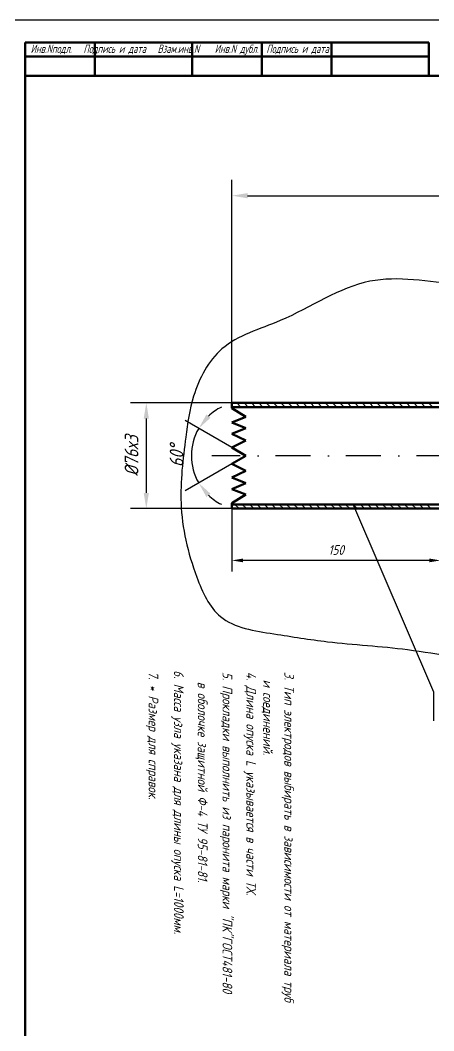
# Model space of a CAD drawing. Header units: inches. Extents: x 5611 to 9158, y -1675 to 1870.
# Drawn here: x 8397 to 8502.1, y -1383.8 to -1126.8 of the extents above; entities that cross this region are included whole.
import ezdxf

# ---------------------------------------------------------------- set-up
doc = ezdxf.new("R2010")
doc.units = ezdxf.units.IN
doc.header["$LTSCALE"] = 0.7
doc.header["$MEASUREMENT"] = 0
doc.linetypes.add('DASHDOT', pattern=[25.4, 12.7, -6.35, 0, -6.35])
doc.styles.get("Standard").update_dxf_attribs({"font": 'romand.shx', "width": 0.8, "oblique": 15, "height": 3.5})
doc.dimstyles.get("Standard").update_dxf_attribs({"dimtxt": 3.5, "dimasz": 4, "dimexe": 4, "dimexo": 0, "dimgap": 2, "dimtad": 1, "dimdec": 0, "dimdsep": 46, "dimtxsty": 'Standard', "dimcen": 0.09, "dimadec": 0, "dimazin": 0, "dimtfac": 1, "dimtdec": 0, "dimtmove": 0, "dimatfit": 3, "dimfxl": 0, "dimtolj": 1, "dimtzin": 0, "dimlwd": 25, "dimlwe": 25, "dimarcsym": 0})

# ---------------------------------------------------------------- blocks, each defined once
blk = doc.blocks.new('*D473')
at = {"color": 0, "lineweight": 25}
for p, q in [((8450.81, -1224.13), (8450.81, -1167.46)), ((8661, -1235.09), (8661, -1167.46)), ((8454.81, -1171.46), (8657, -1171.46))]:
    blk.add_line(p, q, dxfattribs=at)
for points in [[(8454.81, -1170.8), (8454.81, -1172.13), (8450.81, -1171.46)], [(8657, -1170.8), (8657, -1172.13), (8661, -1171.46)]]:
    blk.add_solid(points, dxfattribs=at)
at = {"layer": 'DEFPOINTS', "color": 0, "lineweight": 25}
for p in [(8661, -1171.46), (8450.81, -1224.13), (8661, -1235.09)]:
    blk.add_point(p, dxfattribs=at)
at = {"color": 0, "lineweight": 25, "insert": (8555.9, -1167.71), "char_height": 3.5, "attachment_point": 5}
blk.add_mtext('\\A1;L *', dxfattribs=at)
blk = doc.blocks.new('*D474')
at = {"color": 0, "lineweight": 25}
for p, q in [((8450.81, -1224.13), (8425.08, -1224.13)), ((8429.08, -1228.13), (8429.08, -1247)), ((8450.81, -1251), (8425.08, -1251))]:
    blk.add_line(p, q, dxfattribs=at)
for points in [[(8428.41, -1228.13), (8429.74, -1228.13), (8429.08, -1224.13)], [(8428.41, -1247), (8429.74, -1247), (8429.08, -1251)]]:
    blk.add_solid(points, dxfattribs=at)
at = {"layer": 'DEFPOINTS', "color": 0, "lineweight": 25}
for p in [(8450.81, -1224.13), (8429.08, -1251), (8450.81, -1251)]:
    blk.add_point(p, dxfattribs=at)
at = {"color": 0, "lineweight": 25, "insert": (8425.33, -1237.56), "char_height": 3.5, "attachment_point": 5, "rotation": 90}
blk.add_mtext('\\A1;%%C76х3', dxfattribs=at)
blk = doc.blocks.new('*D475')
at = {"color": 0, "lineweight": 25}
for p, q in [((8450.81, -1235.51), (8438.93, -1228.62)), ((8450.81, -1239.61), (8438.93, -1246.51))]:
    blk.add_line(p, q, dxfattribs=at)
for start, end in [(116.6138, 133.2505), (149.8872, 210.1128), (226.7495, 243.3862)]:
    blk.add_arc((8454.35, -1237.56), 13.82, start, end, dxfattribs=at)
for points in [[(8445.4, -1227.91), (8444.35, -1227.08), (8442.39, -1230.63)], [(8444.35, -1248.05), (8445.4, -1247.22), (8442.39, -1244.5)]]:
    blk.add_solid(points, dxfattribs=at)
at = {"layer": 'DEFPOINTS', "color": 0, "lineweight": 25}
for p in [(8440.73, -1235.15), (8450.81, -1235.51), (8454.35, -1237.56), (8454.35, -1237.56), (8450.81, -1239.61)]:
    blk.add_point(p, dxfattribs=at)
at = {"color": 0, "lineweight": 25, "insert": (8436.77, -1237.56), "char_height": 3.5, "attachment_point": 5, "rotation": 90}
blk.add_mtext('\\A1;60°', dxfattribs=at)

msp = doc.modelspace()

# ---------------------------------------------------------------- linework, layer by layer
msp.add_line((8691.76, -1126.84), (8394.78, -1126.84))
at = {"lineweight": 50}
for p, q in [((8500.86, -1132.5), (8398.32, -1132.5)), ((8398.32, -1132.5), (8398.32, -1543.33)), ((8416.01, -1132.5), (8416.01, -1140.99)), ((8440.76, -1132.5), (8440.76, -1140.99)), ((8458.44, -1132.5), (8458.44, -1140.99)), ((8476.11, -1132.5), (8476.11, -1140.99)), ((8500.86, -1132.5), (8500.86, -1140.99)), ((8500.86, -1136.04), (8398.32, -1136.04)), ((8688.23, -1140.99), (8398.32, -1140.99))]:
    msp.add_line(p, q, dxfattribs=at)
at = {"color": 0, "linetype": 'Continuous', "lineweight": 50}
for p, q in [((8503.84, -1224.13), (8450.81, -1224.13)), ((8450.81, -1224.13), (8450.81, -1225.47)), ((8503.84, -1225.19), (8450.81, -1225.19)), ((8454.35, -1227.68), (8450.81, -1225.47)), ((8450.81, -1229.08), (8454.35, -1227.68)), ((8450.8, -1232.04), (8454.35, -1230.59)), ((8454.35, -1230.59), (8450.81, -1229.08)), ((8454.34, -1233.72), (8450.8, -1232.04)), ((8450.81, -1232.04), (8450.81, -1232.04)), ((8450.81, -1235.51), (8454.34, -1233.72)), ((8454.35, -1237.56), (8450.81, -1235.51)), ((8454.35, -1237.56), (8450.81, -1239.61)), ((8450.81, -1239.61), (8454.34, -1241.41)), ((8454.34, -1241.41), (8450.8, -1243.09)), ((8450.8, -1243.09), (8454.35, -1244.54)), ((8450.81, -1243.09), (8450.81, -1243.09)), ((8454.35, -1244.54), (8450.81, -1246.05)), ((8450.81, -1246.05), (8454.35, -1247.45)), ((8454.35, -1247.45), (8450.81, -1249.66)), ((8450.81, -1251), (8450.81, -1249.66)), ((8503.84, -1249.94), (8450.81, -1249.94)), ((8503.84, -1251), (8450.81, -1251))]:
    msp.add_line(p, q, dxfattribs=at)
at = {"lineweight": 25}
for p, q in [((8452.05, -1224.13), (8453.11, -1225.19)), ((8453.92, -1224.13), (8454.98, -1225.19)), ((8455.8, -1224.13), (8456.86, -1225.19)), ((8457.67, -1224.13), (8458.73, -1225.19)), ((8459.55, -1224.13), (8460.61, -1225.19)), ((8461.42, -1224.13), (8462.48, -1225.19)), ((8463.3, -1224.13), (8464.36, -1225.19)), ((8465.17, -1224.13), (8466.23, -1225.19)), ((8467.05, -1224.13), (8468.11, -1225.19)), ((8468.92, -1224.13), (8469.98, -1225.19)), ((8470.8, -1224.13), (8471.86, -1225.19)), ((8472.67, -1224.13), (8473.73, -1225.19)), ((8474.55, -1224.13), (8475.61, -1225.19)), ((8476.42, -1224.13), (8477.48, -1225.19)), ((8478.3, -1224.13), (8479.36, -1225.19)), ((8480.17, -1224.13), (8481.23, -1225.19)), ((8482.05, -1224.13), (8483.11, -1225.19)), ((8483.92, -1224.13), (8484.98, -1225.19)), ((8485.8, -1224.13), (8486.86, -1225.19)), ((8487.67, -1224.13), (8488.73, -1225.19)), ((8489.55, -1224.13), (8490.61, -1225.19)), ((8491.42, -1224.13), (8492.48, -1225.19)), ((8493.3, -1224.13), (8494.36, -1225.19)), ((8495.17, -1224.13), (8496.23, -1225.19)), ((8497.05, -1224.13), (8498.11, -1225.19)), ((8498.92, -1224.13), (8499.98, -1225.19)), ((8500.8, -1224.13), (8501.86, -1225.19)), ((8451.61, -1249.94), (8452.67, -1251)), ((8453.48, -1249.94), (8454.54, -1251)), ((8455.36, -1249.94), (8456.42, -1251)), ((8457.23, -1249.94), (8458.29, -1251)), ((8459.11, -1249.94), (8460.17, -1251)), ((8460.98, -1249.94), (8462.04, -1251)), ((8462.86, -1249.94), (8463.92, -1251)), ((8464.73, -1249.94), (8465.79, -1251)), ((8466.61, -1249.94), (8467.67, -1251)), ((8468.48, -1249.94), (8469.54, -1251)), ((8470.36, -1249.94), (8471.42, -1251)), ((8472.23, -1249.94), (8473.29, -1251)), ((8474.11, -1249.94), (8475.17, -1251)), ((8475.98, -1249.94), (8477.04, -1251)), ((8477.86, -1249.94), (8478.92, -1251)), ((8479.73, -1249.94), (8480.79, -1251)), ((8481.61, -1249.94), (8482.67, -1251)), ((8481.77, -1250.26), (8502.05, -1297.62)), ((8483.48, -1249.94), (8484.54, -1251)), ((8485.35, -1249.94), (8486.42, -1251)), ((8487.23, -1249.94), (8488.29, -1251)), ((8489.1, -1249.94), (8490.17, -1251)), ((8490.98, -1249.94), (8492.04, -1251)), ((8492.85, -1249.94), (8493.92, -1251)), ((8494.73, -1249.94), (8495.79, -1251)), ((8496.6, -1249.94), (8497.67, -1251)), ((8498.48, -1249.94), (8499.54, -1251)), ((8500.35, -1249.94), (8501.42, -1251)), ((8502.05, -1297.62), (8502.05, -1304.95))]:
    msp.add_line(p, q, dxfattribs=at)
at = {"linetype": 'DASHDOT', "lineweight": 25}
msp.add_line((8667.52, -1237.56), (8445.71, -1237.56), dxfattribs=at)
at = {"color": 0, "linetype": 'Continuous', "lineweight": 25}
for p, q in [((8450.81, -1251), (8450.81, -1267.01)), ((8501.01, -1264.18), (8453.64, -1264.18))]:
    msp.add_line(p, q, dxfattribs=at)
at = {"lineweight": 25}
msp.add_open_spline([(8508.54, -1194.08), (8500.8, -1193.31), (8484.57, -1190.12), (8466.28, -1203.22), (8447.65, -1208.14), (8440.7, -1221.27), (8438.8, -1234.83), (8436.91, -1250.55), (8440.46, -1265.93), (8447.17, -1280.76), (8461.62, -1282.8), (8477.18, -1285.42), (8496.7, -1286.35), (8515.92, -1290.69), (8534.55, -1289.79), (8551.11, -1290.56), (8566.4, -1288.53), (8577.13, -1287.61), (8581.24, -1287.67)], degree=3, knots=[114.26847, 114.26847, 114.26847, 114.26847, 146.434303, 181.642666, 204.918315, 224.715235, 239.699045, 263.529101, 290.723109, 307.220545, 327.434206, 346.872428, 375.857611, 409.535043, 429.897434, 454.784805, 479.211681, 496.978941, 496.978941, 496.978941, 496.978941], dxfattribs=at)
at = {"color": 0, "linetype": 'Continuous', "lineweight": 25}
for points in [[(8453.64, -1263.71), (8453.64, -1264.65), (8450.81, -1264.18)], [(8501.01, -1263.71), (8501.01, -1264.65), (8503.84, -1264.18)]]:
    msp.add_solid(points, dxfattribs=at)

# ---------------------------------------------------------------- texts
at = {"lineweight": 25, "insert": (8398.7, -1133.04), "char_height": 2.1213, "width": 102.0265, "attachment_point": 1}
msp.add_mtext('{\\W0.7; Инв.Nподл.   Подпись и дата   Взам.инв.N    Инв.N дубл.  Подпись и дата}', dxfattribs=at)
at = {"color": 0, "linetype": 'Continuous', "lineweight": 25, "insert": (8477.33, -1261.53), "char_height": 2.475, "attachment_point": 5}
msp.add_mtext('150', dxfattribs=at)
at = {"lineweight": 25, "char_height": 2.4748, "attachment_point": 1, "rotation": 270}
for s, insert, width in [('7. * Размер для справок.', (8432.13, -1292.42), 130.4467), ('6. Масса узла указана для длины опуска L=1000мм.', (8438.59, -1292.11), 130.4467), ('5. Прокладки выполнить из паронита марки "ПК"ГОСТ481-80 ', (8450.92, -1292.52), 127.7198), ('4. Длина опуска L указывается в части ТХ.', (8456.99, -1292.52), 127.7198), ('   и соединений.', (8461.25, -1290.55), 130.4467), ('3. Тип электродов выбирать в зависимости от материала труб', (8466.64, -1292.52), 127.7198), ('  в оболочке защитной Ф-4 ТУ 95-81-81.', (8444.64, -1292.42), 130.4467)]:
    msp.add_mtext(s, dxfattribs=dict(at, insert=insert, width=width))

# ---------------------------------------------------------------- dimensions: what is measured, and where the dimension line sits
at = {"lineweight": 25}
dim = msp.add_linear_dim(base=(8661, -1171.46), p1=(8450.81, -1224.13), p2=(8661, -1235.09), text='L *', dimstyle='Standard', dxfattribs=at)
dim.commit()
dim.dimension.update_dxf_attribs({"geometry": '*D473', "text_midpoint": (8555.9, -1167.71)})
dim = msp.add_linear_dim(base=(8429.08, -1251), p1=(8450.81, -1224.13), p2=(8450.81, -1251), angle=270, text='%%C76х3', dimstyle='Standard', dxfattribs=at)
dim.commit()
dim.dimension.update_dxf_attribs({"geometry": '*D474', "text_midpoint": (8425.33, -1237.56)})
dim = msp.add_angular_dim_2l(base=(8440.73, -1235.15), line1=((8454.35, -1237.56), (8450.81, -1239.61)), line2=((8454.35, -1237.56), (8450.81, -1235.51)), dimstyle='Standard', dxfattribs=at)
dim.commit()
dim.dimension.update_dxf_attribs({"geometry": '*D475', "text_midpoint": (8436.77, -1237.56)})

doc.saveas('drawing.dxf')
